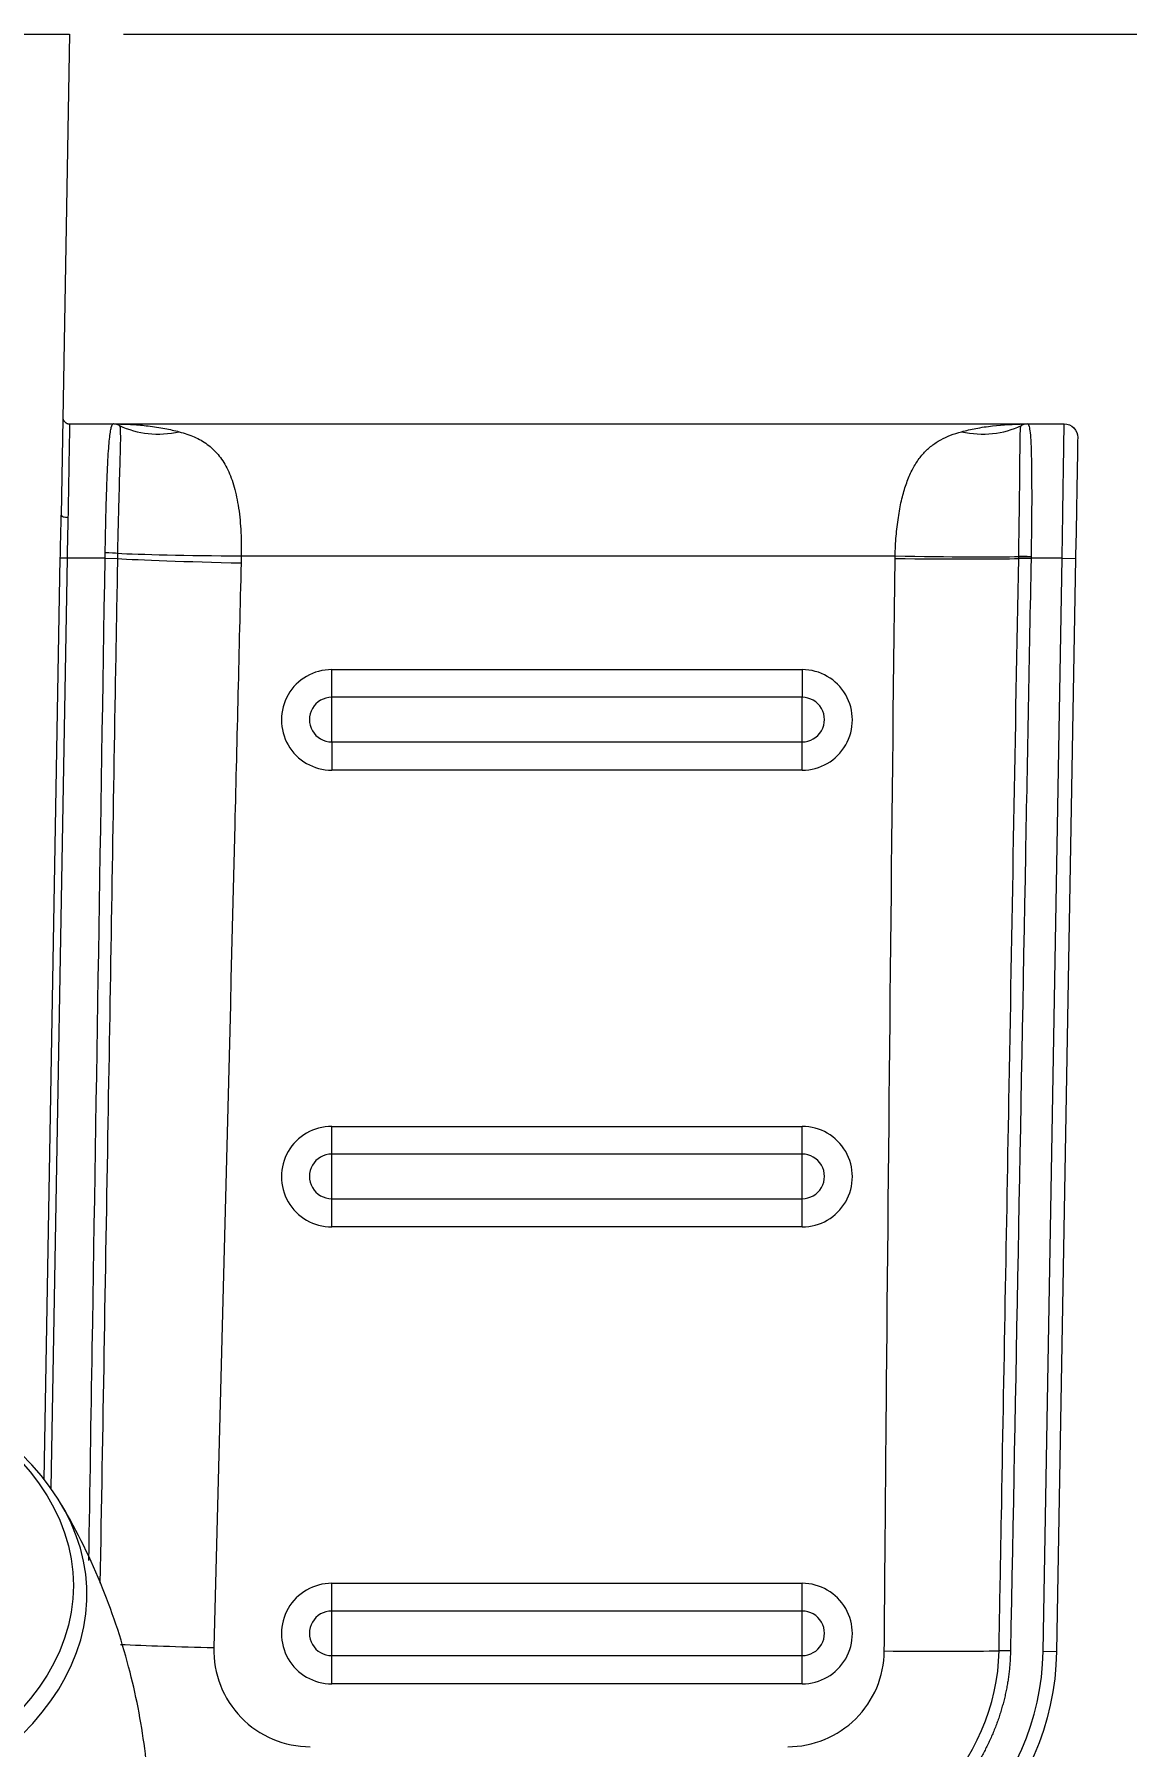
# Model space of a CAD drawing. Extents: x 4791 to 7950, y -233 to 2082.
# Drawn here: x 5936.2 to 6017.4, y 1782.2 to 1909.6 of the extents above; entities that cross this region are included whole.
import ezdxf

# ---------------------------------------------------------------- set-up
doc = ezdxf.new("R2010")
doc.units = 0
doc.header["$LTSCALE"] = 1.7
doc.header["$MEASUREMENT"] = 0
doc.header["$PDMODE"] = 3
doc.header["$PDSIZE"] = -10
doc.layers.get('0').update_dxf_attribs({"linetype": 'CONTINUOUS'})
doc.layers.get('DEFPOINTS').update_dxf_attribs({"linetype": 'CONTINUOUS'})
doc.layers.add('1', color=7, linetype='CONTINUOUS', true_color=0xffffff)
doc.styles.add('Daelim Dimension', font='')
doc.styles.get('Daelim Dimension').set_extended_font_data('나눔고딕')
doc.dimstyles.new('DEFAULT', dxfattribs={"dimscale": 2, "dimtxt": 2, "dimasz": 2, "dimexe": 0, "dimexo": 2, "dimgap": 1, "dimtad": 1, "dimdec": 1, "dimzin": 9, "dimdsep": 46, "dimtxsty": 'Daelim Dimension', "dimcen": 0.5, "dimclrd": 252, "dimclre": 252, "dimclrt": 3, "dimadec": 1, "dimazin": 0, "dimtfac": 1, "dimtdec": 1, "dimtix": 1, "dimtmove": 0, "dimatfit": 3, "dimfxl": 1, "dimtolj": 1, "dimtzin": 1, "dimlwd": 9, "dimlwe": 9, "dimarcsym": 0})

# ---------------------------------------------------------------- blocks, each defined once
blk = doc.blocks.new('*D14')
at = {"color": 5, "lineweight": 9, "ltscale": 0.5, "transparency": 16777216}
for p, q in [((5942.8, 1909.6), (6156.08, 1909.6)), ((6154.08, 1319.25), (6154.08, 1901.6)), ((5865.3, 1311.25), (6156.08, 1311.25))]:
    blk.add_line(p, q, dxfattribs=at)
at = {"color": 5, "ltscale": 0.5, "transparency": 16777216}
for points in [[(6152.74, 1901.6), (6155.41, 1901.6), (6154.08, 1909.6)], [(6152.74, 1319.25), (6155.41, 1319.25), (6154.08, 1311.25)]]:
    blk.add_solid(points, dxfattribs=at)
at = {"layer": 'DEFPOINTS', "color": 0, "ltscale": 0.5, "transparency": 16777216}
for p in [(5938.8, 1909.6), (6154.08, 1909.6), (5861.3, 1311.25)]:
    blk.add_point(p, dxfattribs=at)
at = {"color": 7, "ltscale": 0.5, "transparency": 16777216, "insert": (6141.19, 1610.42), "char_height": 20, "attachment_point": 5, "rotation": 90, "style": 'Daelim Dimension'}
blk.add_mtext('\\A1;598', dxfattribs=at)

msp = doc.modelspace()

# ---------------------------------------------------------------- linework, layer by layer
at = {"layer": '1', "color": 7, "linetype": 'Continuous', "lineweight": 18}
for p, q in [((5928.8, 1909.6), (5938.8, 1909.6)), ((5938.8, 1909.6), (5938.18, 1873.81)), ((5938.8, 1880.6), (5942.05, 1880.6)), ((5942.3, 1880.6), (6009.82, 1880.6)), ((6010.07, 1880.6), (6012.8, 1880.6)), ((5942.36, 1870.58), (5942.36, 1870.58)), ((6013.64, 1870.58), (6012.23, 1789.25))]:
    msp.add_line(p, q, dxfattribs=at)
at = {"layer": '1', "color": 7, "linetype": 'Continuous', "lineweight": 13}
for p, q in [((6000.21, 1870.77), (5951.57, 1870.77)), ((5936.91, 1802.06), (5938.11, 1870.61)), ((5938.61, 1870.6), (5937.4, 1801.4)), ((5938.61, 1870.6), (5938.11, 1870.61)), ((5941.44, 1870.6), (5938.61, 1870.6)), ((5941.44, 1870.6), (5942.36, 1870.58)), ((5941.44, 1870.6), (5942.36, 1870.58)), ((5941.44, 1870.6), (5941.44, 1870.6)), ((6010.33, 1870.6), (6009.41, 1870.62)), ((6010.33, 1870.57), (6009.41, 1870.59)), ((6012.64, 1870.6), (6010.33, 1870.6)), ((6011.23, 1789.27), (6012.64, 1870.6)), ((6012.64, 1870.6), (6013.64, 1870.58)), ((5958.3, 1860.26), (5958.3, 1862.32)), ((5958.3, 1862.32), (5993.3, 1862.32)), ((5993.3, 1862.32), (5993.3, 1860.26)), ((5993.3, 1860.26), (5958.3, 1860.26)), ((5958.3, 1856.94), (5958.3, 1860.26)), ((5993.3, 1856.94), (5993.3, 1860.26)), ((5958.3, 1856.94), (5993.3, 1856.94)), ((5958.3, 1856.94), (5958.3, 1854.84)), ((5993.3, 1854.84), (5993.3, 1856.94)), ((5993.3, 1854.84), (5958.3, 1854.84)), ((5958.3, 1826.27), (5958.3, 1828.33)), ((5958.3, 1828.33), (5993.3, 1828.33)), ((5993.3, 1826.27), (5993.3, 1828.33)), ((5958.3, 1822.94), (5958.3, 1826.27)), ((5993.3, 1826.27), (5958.3, 1826.27)), ((5993.3, 1822.94), (5993.3, 1826.27)), ((5958.3, 1820.85), (5958.3, 1822.94)), ((5958.3, 1822.94), (5993.3, 1822.94)), ((5993.3, 1820.85), (5993.3, 1822.94)), ((5993.3, 1820.85), (5958.3, 1820.85)), ((5958.3, 1792.27), (5958.3, 1794.33)), ((5958.3, 1794.33), (5993.3, 1794.33)), ((5993.3, 1792.27), (5993.3, 1794.33)), ((5958.3, 1788.95), (5958.3, 1792.27)), ((5993.3, 1792.27), (5958.3, 1792.27)), ((5993.3, 1788.95), (5993.3, 1792.27)), ((6008.8, 1789.3), (6007.95, 1789.31)), ((6011.23, 1789.27), (6012.23, 1789.25)), ((5958.3, 1786.85), (5958.3, 1788.95)), ((5958.3, 1788.95), (5993.3, 1788.95)), ((5993.3, 1786.85), (5993.3, 1788.95)), ((5993.3, 1786.85), (5958.3, 1786.85))]:
    msp.add_line(p, q, dxfattribs=at)
at = {"layer": '1', "color": 7, "linetype": 'Continuous', "lineweight": 18}
for start, end in [(179, 201.2523), (250.4407, 270)]:
    msp.add_arc((5938.8, 1881.1), 0.5, start, end, dxfattribs=at)
at = {"layer": '1', "color": 7, "linetype": 'Continuous', "lineweight": 18, "extrusion": (0, 0, -1)}
for centre, radius, start, end in [((-6012.8, 1879.6), 1, 90, 181), ((-5992.23, 1789.6), 20, 181, 270)]:
    msp.add_arc(centre, radius, start, end, dxfattribs=at)
at = {"layer": '1', "color": 7, "linetype": 'Continuous', "lineweight": 13}
msp.add_arc((5992.23, 1789.6), 19, 270, 359, dxfattribs=at)
for centre, major_axis, ratio, start_param, end_param in [((5942.05, 1879.6), (0, 1), 0.99677, 5.790672, 6.283185), ((5942.06, 1879.6), (0, 1), 0.999207, 5.821077, 6.283185), ((5946.96, 1889.44), (-4.66, -8.85), 0.795475, 0.029304, 0.585213), ((6005.16, 1889.44), (4.66, -8.85), 0.795475, 5.697972, 6.253881), ((6010.07, 1879.6), (0, 1), 0.996839, 0, 0.492168), ((6010.06, 1879.6), (0, 1), 0.999207, 0, 0.462109), ((5938.68, 1873.8), (0.5, -0.009), 0.304869, 3.141593, 4.71771), ((5941.44, 1870.97), (-1, 0.02), 0.041695, 3.544582, 4.713238), ((5951.57, 1870.95), (-10, 0.1), 0.017452, 0.402684, 1.570971), ((6000.21, 1870.95), (10, -0.16), 0.01745, 4.712672, 5.881209), ((6010.33, 1870.71), (1, -0.018), 0.012223, 1.571021, 2.739649), ((5951.56, 1870.43), (-10, 0.24), 0.017448, 0.402796, 1.571208), ((6000.21, 1870.76), (10, -0.11), 0.017451, 4.712587, 5.880957), ((5958.3, 1858.58), (3.74, 0), 0.999848, 1.570796, 4.712389), ((5993.3, 1858.58), (3.74, 0), 0.999848, 4.712389, 7.853982), ((5958.3, 1858.6), (-1.66, 0), 0.999848, 4.712389, 7.853982), ((5993.3, 1858.6), (-1.66, 0), 0.999848, 1.570796, 4.712389), ((5958.3, 1824.59), (3.74, 0), 0.999848, 1.570796, 4.712389), ((5993.3, 1824.59), (3.74, 0), 0.999848, 4.712389, 7.853982), ((5958.3, 1824.61), (-1.66, 0), 0.999848, 4.712389, 7.853982), ((5993.3, 1824.61), (-1.66, 0), 0.999848, 1.570796, 4.712389), ((5958.3, 1790.59), (3.74, 0), 0.999848, 1.570796, 4.712389), ((5993.3, 1790.59), (3.74, 0), 0.999848, 4.712389, 7.853982), ((5906.8, 1793.49), (33.3, 0), 0.601815, 3.216248, 6.211848), ((5958.3, 1790.61), (-1.66, 0), 0.999848, 4.712389, 7.853982), ((5993.3, 1790.61), (-1.66, 0), 0.999848, 1.570796, 4.712389), ((5949.53, 1789.72), (-10, 0.27), 0.017446, 0.803412, 1.571264), ((5999.41, 1789.47), (10, -0.08), 0.017452, 4.71253, 5.73577)]:
    msp.add_ellipse(centre, major_axis=major_axis, ratio=ratio, start_param=start_param, end_param=end_param, dxfattribs=at)
msp.add_ellipse((5906.8, 1794.17), major_axis=(32.28, 0), ratio=0.601815, dxfattribs=at)
at = {"layer": '1', "color": 7, "linetype": 'Continuous', "lineweight": 18}
msp.add_ellipse((5906.8, 1793.49), major_axis=(33.3, 0), ratio=0.601815, start_param=6.211848, end_param=7.732635, dxfattribs=at)
for points, degree in [([(5938.8, 1880.57), (5938.48, 1880.61), (5938.34, 1880.92)], 2), ([(5941.44, 1870.6), (5941.44, 1870.74), (5941.44, 1870.88), (5941.44, 1871.01)], 3), ([(5942.36, 1870.97), (5942.36, 1870.84), (5942.36, 1870.71), (5942.36, 1870.58)], 3), ([(6009.41, 1870.62), (6009.41, 1870.65), (6009.41, 1870.69), (6009.41, 1870.73)], 3), ([(6010.33, 1870.72), (6010.33, 1870.68), (6010.33, 1870.64), (6010.33, 1870.6)], 3), ([(6009.41, 1870.59), (6009.41, 1870.6), (6009.41, 1870.61), (6009.41, 1870.62)], 3)]:
    msp.add_open_spline(points, degree=degree, dxfattribs=at)
for points, degree, knots in [([(5938.8, 1880.6), (5938.8, 1880.57), (5938.8, 1880.53), (5938.79, 1880.12), (5938.78, 1879.45), (5938.76, 1878.45), (5938.74, 1877.14), (5938.71, 1875.53), (5938.69, 1874.28), (5938.68, 1873.65)], 3, [0, 0, 0, 0, 0.123597, 0.253616, 0.390056, 0.532916, 0.682195, 0.83789, 1, 1, 1, 1]), ([(5941.44, 1871.01), (5941.46, 1871.57), (5941.48, 1872.66), (5941.51, 1874.21), (5941.56, 1875.62), (5941.6, 1876.86), (5941.65, 1877.93), (5941.71, 1878.8), (5941.77, 1879.49), (5941.83, 1880.01), (5941.9, 1880.36), (5941.97, 1880.56), (5942.02, 1880.59), (5942.05, 1880.6)], 3, [0, 0, 0, 0, 0.109109, 0.214575, 0.316399, 0.414581, 0.509123, 0.600025, 0.68729, 0.770917, 0.85091, 0.92727, 1, 1, 1, 1]), ([(5942.09, 1880.6), (5942.12, 1880.6), (5942.15, 1880.6), (5942.22, 1880.6), (5942.26, 1880.6), (5942.3, 1880.6), (5942.3, 1880.6), (5942.3, 1880.6)], 3, [0, 0, 0, 0, 0.417888, 0.417888, 0.995204, 0.995204, 1, 1, 1, 1]), ([(5942.3, 1880.6), (5942.69, 1880.59), (5943.48, 1880.58), (5944.68, 1880.46), (5945.84, 1880.29), (5946.61, 1880.11), (5946.96, 1880.02)], 3, [0, 0, 0, 0, 0.249944, 0.499964, 0.767557, 1, 1, 1, 1]), ([(5942.3, 1880.6), (5942.34, 1880.59), (5942.41, 1880.58), (5942.47, 1880.52), (5942.5, 1880.49)], 3, [0, 0, 0, 0, 0.519282, 1, 1, 1, 1]), ([(5942.52, 1880.48), (5942.53, 1880.44), (5942.56, 1880.36), (5942.57, 1880.07), (5942.58, 1879.63), (5942.57, 1878.86), (5942.52, 1877.36), (5942.47, 1875.36), (5942.41, 1873.1), (5942.38, 1871.88), (5942.36, 1870.97)], 3, [0, 0, 0, 0, 0.077298, 0.1614, 0.251218, 0.328991, 0.500727, 0.749359, 0.812685, 1, 1, 1, 1]), ([(6005.16, 1880.02), (6005.51, 1880.11), (6006.27, 1880.29), (6007.83, 1880.53), (6009.03, 1880.57), (6009.82, 1880.6)], 3, [0, 0, 0, 0, 0.232472, 0.500111, 1, 1, 1, 1]), ([(6009.41, 1870.73), (6009.44, 1872.21), (6009.46, 1873.67), (6009.49, 1876.2), (6009.5, 1877.27), (6009.52, 1879.72), (6009.52, 1880.36), (6009.6, 1880.48)], 3, [0, 0, 0, 0, 0.25, 0.25, 0.5, 0.5, 1, 1, 1, 1]), ([(6009.61, 1880.49), (6009.64, 1880.52), (6009.71, 1880.58), (6009.78, 1880.59), (6009.82, 1880.6)], 3, [0, 0, 0, 0, 0.480716, 1, 1, 1, 1]), ([(6009.82, 1880.6), (6009.82, 1880.6), (6009.82, 1880.6), (6009.86, 1880.6), (6009.9, 1880.6), (6009.96, 1880.6), (6009.99, 1880.6), (6010.02, 1880.6)], 3, [0, 0, 0, 0, 0.005039, 0.005039, 0.611564, 0.611564, 1, 1, 1, 1]), ([(6010.07, 1880.6), (6010.1, 1880.57), (6010.17, 1880.53), (6010.25, 1880.12), (6010.31, 1879.42), (6010.35, 1878.37), (6010.37, 1876.94), (6010.38, 1875.15), (6010.37, 1873.04), (6010.34, 1871.51), (6010.33, 1870.72)], 3, [0, 0, 0, 0, 0.098714, 0.204911, 0.318608, 0.439821, 0.56856, 0.704832, 0.848645, 1, 1, 1, 1]), ([(6012.8, 1880.49), (6012.8, 1880.51), (6012.8, 1880.57), (6012.8, 1880.59), (6012.8, 1880.6)], 3, [0, 0, 0, 0, 0.347767, 1, 1, 1, 1]), ([(6013.8, 1879.58), (6013.8, 1879.58), (6013.79, 1878.61), (6013.73, 1875.27), (6013.69, 1872.94), (6013.64, 1870.58)], 3, [0, 0, 0, 0, 0.5, 0.5, 1, 1, 1, 1]), ([(5951.56, 1870.26), (5951.4, 1863.77), (5951.25, 1857.27), (5950.59, 1830.37), (5950.07, 1809.96), (5949.53, 1789.55)], 3, [0, 0, 0, 0, 0.24132, 0.24132, 1, 1, 1, 1]), ([(5999.41, 1789.3), (5999.47, 1795.96), (5999.52, 1802.63), (5999.77, 1829.73), (5999.98, 1850.16), (6000.21, 1870.59)], 3, [0, 0, 0, 0, 0.245983, 0.245983, 1, 1, 1, 1]), ([(5944.8, 1775.92), (5944.79, 1777.84), (5944.54, 1781.8), (5943.4, 1787.89), (5941.35, 1794.15), (5939.38, 1798.16), (5938.22, 1800.14)], 3, [0, 0, 0, 0, 0.225829, 0.46905, 0.727974, 1, 1, 1, 1]), ([(6008.8, 1789.3), (6008.74, 1786.08), (6007.44, 1783.05), (6006.13, 1780.02), (6003.84, 1777.77), (6001.51, 1775.49), (5995.49, 1773.03), (5992.23, 1773.03)], 2, [0, 0, 0, 0.25, 0.25, 0.5, 0.5, 0.75, 1, 1, 1])]:
    msp.add_open_spline(points, degree=degree, knots=knots, dxfattribs=at)
at = {"layer": '1', "color": 7, "linetype": 'Continuous', "lineweight": 13}
for points in [[(5942.5, 1880.49), (5942.51, 1880.49), (5942.51, 1880.48), (5942.52, 1880.48)], [(6009.6, 1880.48), (6009.6, 1880.48), (6009.61, 1880.49), (6009.61, 1880.49)], [(5938.68, 1873.65), (5938.65, 1872.66), (5938.63, 1871.63), (5938.61, 1870.6)], [(6000.21, 1870.59), (6000.21, 1870.65), (6000.21, 1870.71), (6000.21, 1870.77)], [(6010.33, 1870.6), (6010.33, 1870.59), (6010.33, 1870.58), (6010.33, 1870.57)]]:
    msp.add_open_spline(points, degree=3, dxfattribs=at)
for points, knots in [([(5946.96, 1880.02), (5947.34, 1879.9), (5948.11, 1879.67), (5949.07, 1879.11), (5949.88, 1878.35), (5950.54, 1877.35), (5951.03, 1876.08), (5951.37, 1874.54), (5951.57, 1872.74), (5951.57, 1871.44), (5951.57, 1870.77)], [0, 0, 0, 0, 0.112038, 0.223835, 0.337574, 0.455325, 0.578957, 0.710084, 0.850061, 1, 1, 1, 1]), ([(6000.21, 1870.77), (6000.23, 1871.27), (6000.28, 1872.24), (6000.44, 1873.63), (6000.67, 1874.88), (6000.97, 1875.98), (6001.35, 1876.94), (6001.8, 1877.76), (6002.32, 1878.44), (6002.92, 1878.99), (6003.59, 1879.43), (6004.33, 1879.78), (6004.88, 1879.94), (6005.16, 1880.02)], [0, 0, 0, 0, 0.110721, 0.216105, 0.316494, 0.412281, 0.503918, 0.591923, 0.676879, 0.759437, 0.840304, 0.920232, 1, 1, 1, 1]), ([(6012.64, 1870.6), (6012.65, 1871.14), (6012.67, 1872.21), (6012.69, 1873.75), (6012.71, 1875.15), (6012.73, 1876.4), (6012.75, 1877.49), (6012.76, 1878.39), (6012.77, 1879.13), (6012.78, 1879.71), (6012.79, 1880.13), (6012.8, 1880.36), (6012.8, 1880.46), (6012.8, 1880.49)], [0, 0, 0, 0, 0.115212, 0.226236, 0.333071, 0.435715, 0.534169, 0.628431, 0.7185, 0.804377, 0.88606, 0.963549, 1, 1, 1, 1]), ([(5938.11, 1870.61), (5938.12, 1871.15), (5938.14, 1872.23), (5938.17, 1873.28), (5938.18, 1873.81)], [0, 0, 0, 0, 0.500476, 1, 1, 1, 1]), ([(5951.57, 1870.77), (5951.56, 1870.73), (5951.56, 1870.68), (5951.56, 1870.51), (5951.56, 1870.38), (5951.56, 1870.26)], [0, 0, 0, 0, 0.270595, 0.270595, 1, 1, 1, 1]), ([(5940.23, 1796.04), (5940.32, 1801.32), (5940.4, 1806.6), (5940.81, 1831.45), (5941.12, 1851.02), (5941.44, 1870.6)], [0, 0, 0, 0, 0.212324, 0.212324, 1, 1, 1, 1]), ([(5942.36, 1870.58), (5942.35, 1869.91), (5942.34, 1869.25), (5942.28, 1865.92), (5942.23, 1863.25), (5942.01, 1849.92), (5941.83, 1839.25), (5941.45, 1817.18), (5941.26, 1805.76), (5941.06, 1794.35)], [0, 0, 0, 0, 0.026232, 0.026232, 0.131162, 0.131162, 0.550882, 0.550882, 1, 1, 1, 1]), ([(6007.95, 1789.31), (6007.96, 1789.98), (6007.97, 1790.65), (6008.03, 1793.98), (6008.08, 1796.64), (6008.32, 1809.98), (6008.51, 1820.64), (6008.94, 1844.4), (6009.17, 1857.49), (6009.41, 1870.59)], [0, 0, 0, 0, 0.024603, 0.024603, 0.123015, 0.123015, 0.516665, 0.516665, 1, 1, 1, 1]), ([(6010.33, 1870.57), (6010.19, 1863.24), (6010.05, 1855.91), (6009.55, 1828.82), (6009.18, 1809.06), (6008.8, 1789.3)], [0, 0, 0, 0, 0.270634, 0.270634, 1, 1, 1, 1]), ([(5949.53, 1789.55), (5949.48, 1787.62), (5950.22, 1785.73), (5952.9, 1782.97), (5954.78, 1782.17), (5956.71, 1782.17)], [0, 0, 0, 0, 0.5, 0.5, 1, 1, 1, 1]), ([(5992.23, 1773.87), (5996.31, 1773.87), (6000.29, 1775.49), (6006.14, 1781.2), (6007.88, 1785.25), (6007.95, 1789.31)], [0, 0, 0, 0, 0.5, 0.5, 1, 1, 1, 1]), ([(5992.23, 1782.17), (5994.11, 1782.17), (5995.95, 1782.93), (5998.62, 1785.57), (5999.4, 1787.41), (5999.41, 1789.3)], [0, 0, 0, 0, 0.5, 0.5, 1, 1, 1, 1])]:
    msp.add_open_spline(points, degree=3, knots=knots, dxfattribs=at)

# ---------------------------------------------------------------- dimensions: what is measured, and where the dimension line sits
at = {"color": 5, "ltscale": 0.5}
dim = msp.add_linear_dim(base=(6154.08, 1909.6), p1=(5861.3, 1311.25), p2=(5938.8, 1909.6), angle=90, dimstyle='DEFAULT', override={"dimtxt": 10, "dimasz": 4, "dimexe": 1, "dimdec": 0, "dimclrd": 5, "dimclre": 5, "dimclrt": 7}, dxfattribs=at)
dim.commit()
dim.dimension.update_dxf_attribs({"geometry": '*D14', "text_midpoint": (6141.19, 1610.42)})

doc.saveas('drawing.dxf')
